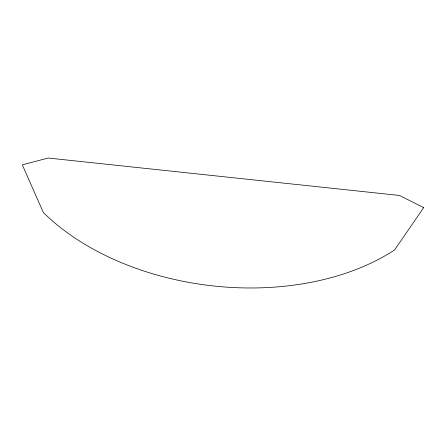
<?xml version="1.0" encoding="UTF-8"?>
<svg xmlns="http://www.w3.org/2000/svg" width="446" height="446" viewBox="0 0 446 446"><rect width="100%" height="100%" fill="white"/><g stroke="black" fill="none" stroke-linecap="round" stroke-linejoin="round"><path stroke-width="0.67" d="M423.7 207.596L394.582 249.961A227.148 148.122 6.8 0 1 43.357 212.536L22.3 164.825L48.235 158.035L399.46 195.46L423.7 207.596"/></g></svg>
